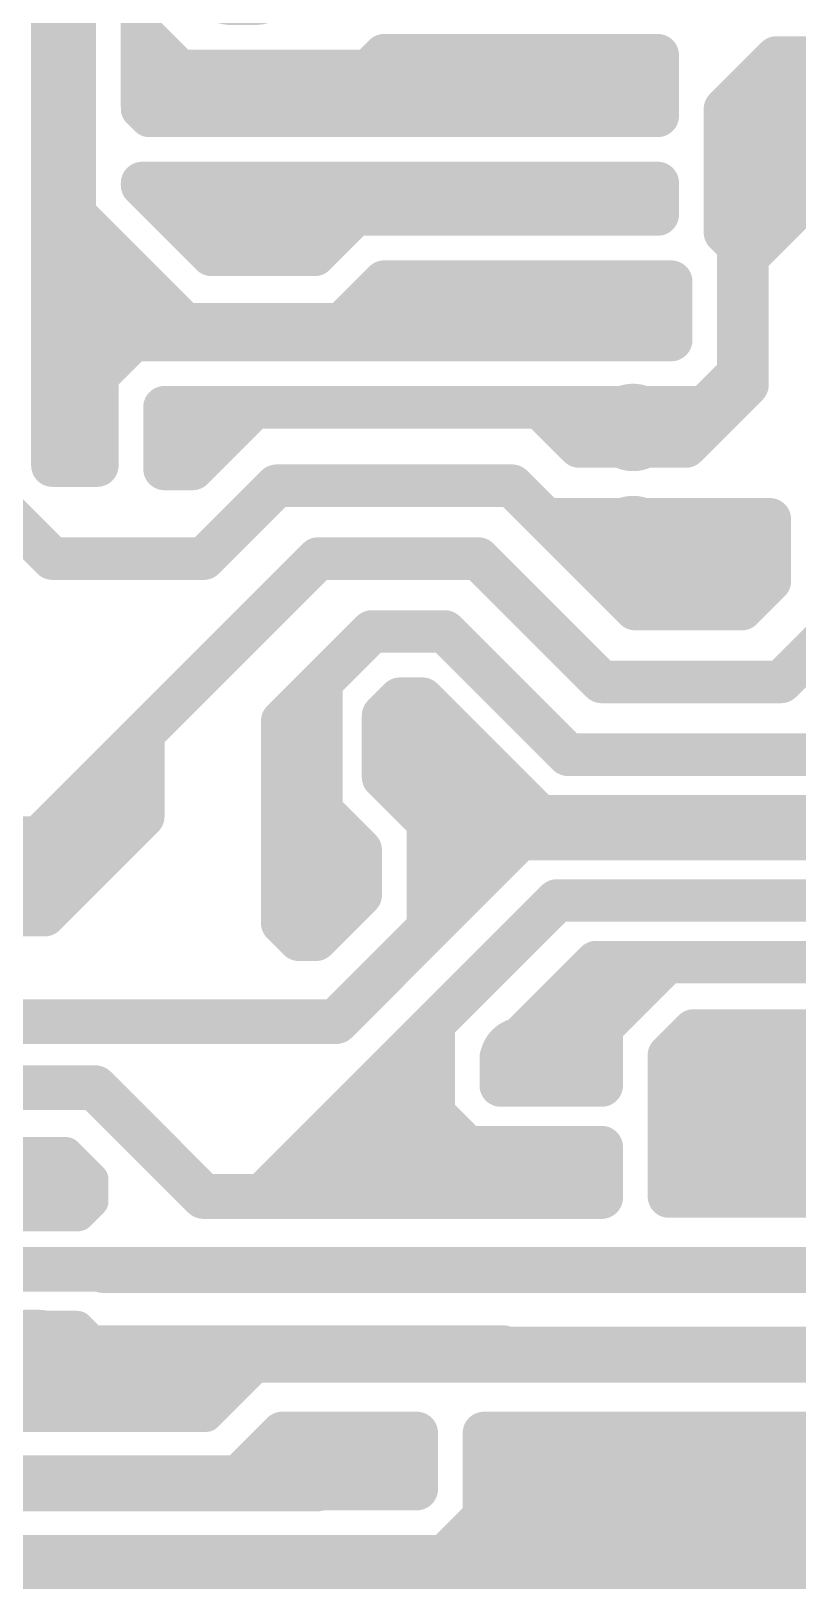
# Model space of a CAD drawing. Extents: x 13 to 23.9, y 0.2 to 11.6.
# Drawn here: x 16.111 to 16.795, y 7.566 to 8.956 of the extents above; entities that cross this region are included whole.
import ezdxf

# ---------------------------------------------------------------- set-up
doc = ezdxf.new("R2010")
doc.units = 0
doc.header["$MEASUREMENT"] = 0
doc.layers.add('BOTTOM', color=250, linetype='Continuous')
doc.layers.get('0').off()

# ---------------------------------------------------------------- blocks, each defined once
blk = doc.blocks.new('UNIT_DISC')
at = {"linetype": 'Continuous', "const_width": 0.5}
blk.add_lwpolyline([(0.25, 0, 1), (-0.25, 0, 1)], format="xyb", close=True, dxfattribs=at)
blk = doc.blocks.new('SHAPE_OV_900_800_0_0_0_0')
at = {"linetype": 'Continuous', "const_width": 0.08}
blk.add_lwpolyline([(-0.005, 0), (0.005, 0)], dxfattribs=at)
at = {"xscale": 0.08, "yscale": 0.08, "zscale": 0.08}
for p in [(-0.005, 0), (0.005, 0)]:
    blk.add_blockref('UNIT_DISC', p, dxfattribs=at)
blk = doc.blocks.new('P_OX90Y80D16A')
at = {"layer": 'BOTTOM'}
blk.add_blockref('SHAPE_OV_900_800_0_0_0_0', (0, 0), dxfattribs=at)
blk = doc.blocks.new('C14')
for p in [(16.112, 7.925), (16.112, 7.775)]:
    blk.add_blockref('P_OX90Y80D16A', p)
blk = doc.blocks.new('SHAPE_OV_1000_780_0_0_0_0')
at = {"linetype": 'Continuous', "const_width": 0.078}
blk.add_lwpolyline([(-0.011, 0), (0.011, 0)], dxfattribs=at)
at = {"xscale": 0.078, "yscale": 0.078, "zscale": 0.078}
for p in [(-0.011, 0), (0.011, 0)]:
    blk.add_blockref('UNIT_DISC', p, dxfattribs=at)
blk = doc.blocks.new('P_OX100Y78D16A')
at = {"layer": 'BOTTOM'}
blk.add_blockref('SHAPE_OV_1000_780_0_0_0_0', (0, 0), dxfattribs=at)
blk = doc.blocks.new('U3')
for p in [(16, 9.1), (16.3, 9.1), (16, 9), (16.3, 9), (16, 8.9), (16.3, 8.9), (16, 8.8), (16.3, 8.8)]:
    blk.add_blockref('P_OX100Y78D16A', p)
blk = doc.blocks.new('SHAPE_EL_780_780_0_0_0_0')
at = {"xscale": 0.078, "yscale": 0.078, "zscale": 0.078}
blk.add_blockref('UNIT_DISC', (0, 0), dxfattribs=at)
blk = doc.blocks.new('P_EX78Y78D16A')
at = {"layer": 'BOTTOM'}
blk.add_blockref('SHAPE_EL_780_780_0_0_0_0', (0, 0), dxfattribs=at)
blk = doc.blocks.new('D4')
for p in [(16.55, 7.937), (16.75, 7.937)]:
    blk.add_blockref('P_EX78Y78D16A', p)
blk = doc.blocks.new('D5')
for p in [(16.55, 8.037), (16.75, 8.037)]:
    blk.add_blockref('P_EX78Y78D16A', p)
blk = doc.blocks.new('J15')
for p in [(16.365, 8.175), (16.365, 7.675)]:
    blk.add_blockref('P_EX78Y78D16A', p)
blk = doc.blocks.new('R27')
for p in [(16.449, 8.712), (16.45, 8.312)]:
    blk.add_blockref('P_EX78Y78D16A', p)
blk = doc.blocks.new('Q9')
for p in [(16.648, 8.702), (16.648, 8.602), (16.648, 8.502)]:
    blk.add_blockref('P_EX78Y78D16A', p)
blk = doc.blocks.new('Q7')
for p in [(16.05, 8.599), (16.15, 8.599), (16.25, 8.599)]:
    blk.add_blockref('P_EX78Y78D16A', p)
blk = doc.blocks.new('R28')
for p in [(16.5, 8.9), (16.9, 8.9)]:
    blk.add_blockref('P_EX78Y78D16A', p)
blk = doc.blocks.new('R35')
for p in [(17.13, 8.465), (16.73, 8.464)]:
    blk.add_blockref('P_EX78Y78D16A', p)
blk = doc.blocks.new('POLY_S10_L2_26389')
at = {"layer": 'BOTTOM'}
for points in [[(16.818, 8.02), (16.688, 7.918), (16.818, 8.074)], [(16.818, 8.074), (16.688, 7.918), (16.698, 8.07)], [(16.698, 8.07), (16.688, 7.918), (16.676, 8.046)], [(16.676, 8.046), (16.688, 7.918), (16.676, 8.002)], [(16.854, 7.976), (16.688, 7.918), (16.818, 8.02)], [(16.882, 7.968), (16.688, 7.918), (16.854, 7.976)], [(16.906, 7.93), (16.688, 7.918), (16.882, 7.968)], [(16.826, 7.918), (16.688, 7.918), (16.906, 7.93)]]:
    blk.add_solid(points, dxfattribs=at)
blk = doc.blocks.new('POLY_S4_L2_26409')
at = {"layer": 'BOTTOM'}
blk.add_solid([(16.52, 7.585), (16.935, 7.58), (16.51, 7.71), (16.815, 7.705)], dxfattribs=at)
blk = doc.blocks.new('POLY_S4_L2_26372')
at = {"layer": 'BOTTOM'}
blk.add_solid([(16.812, 8.912), (16.787, 8.937), (16.725, 8.812), (16.725, 8.887)], dxfattribs=at)
blk = doc.blocks.new('POLY_S6_L2_26373')
at = {"layer": 'BOTTOM'}
for points in [[(16.827, 8.932), (16.788, 8.823), (16.766, 8.921)], [(16.864, 8.918), (16.788, 8.823), (16.827, 8.932)], [(16.873, 8.866), (16.788, 8.823), (16.864, 8.918)], [(16.864, 8.831), (16.788, 8.823), (16.873, 8.866)]]:
    blk.add_solid(points, dxfattribs=at)

msp = doc.modelspace()

# ---------------------------------------------------------------- linework, layer by layer
at = {"layer": 'BOTTOM', "linetype": 'Continuous'}
for points, const_width in [([(16.15, 8.6), (16.15, 9.2)], 0.038), ([(16.15, 8.7), (16.15, 9.2)], 0.02), ([(16.208, 8.888), (16.208, 9.142)], 0.034), ([(16.126, 8.965), (16.15, 8.989)], 0.03), ([(16.13, 8.957), (16.148, 8.975)], 0.038), ([(16.208, 8.888), (16.208, 8.983)], 0.034), ([(16.208, 8.958), (16.208, 8.977)], 0.034), ([(16.126, 8.621), (16.126, 8.965)], 0.03), ([(16.13, 8.693), (16.13, 8.957)], 0.038), ([(16.208, 8.958), (16.244, 8.922)], 0.034), ([(16.412, 8.92), (16.424, 8.932)], 0.038), ([(16.424, 8.932), (16.426, 8.932)], 0.038), ([(16.426, 8.934), (16.67, 8.934)], 0.038), ([(16.426, 8.932), (16.426, 8.934)], 0.038), ([(16.67, 8.88), (16.67, 8.934)], 0.038), ([(16.73, 8.886), (16.776, 8.932)], 0.038), ([(16.73, 8.886), (16.776, 8.932)], 0.038), ([(16.776, 8.932), (16.926, 8.932)], 0.038), ([(16.242, 8.92), (16.412, 8.92)], 0.038), ([(16.216, 8.908), (16.226, 8.898)], 0.034), ([(16.446, 8.906), (16.646, 8.906)], 0.034), ([(16.226, 8.898), (16.284, 8.898)], 0.034), ([(16.262, 8.9), (16.45, 8.9)], 0.038), ([(16.262, 8.9), (16.3, 8.9)], 0.02), ([(16.3, 8.9), (16.45, 8.9)], 0.02), ([(16.437, 8.9), (16.475, 8.9)], 0.02), ([(16.75, 8.813), (16.837, 8.9)], 0.038), ([(16.756, 8.862), (16.784, 8.89)], 0.038), ([(16.75, 8.813), (16.837, 8.9)], 0.02), ([(16.208, 8.886), (16.216, 8.878)], 0.034), ([(16.216, 8.878), (16.488, 8.878)], 0.034), ([(16.43, 8.88), (16.67, 8.88)], 0.038), ([(16.73, 8.866), (16.73, 8.886)], 0.038), ([(16.73, 8.776), (16.73, 8.886)], 0.038), ([(16.756, 8.838), (16.756, 8.862)], 0.038), ([(16.756, 8.788), (16.824, 8.856)], 0.038), ([(16.21, 8.82), (16.27, 8.82)], 0.038), ([(16.21, 8.818), (16.21, 8.82)], 0.038), ([(16.268, 8.82), (16.67, 8.82)], 0.038), ([(16.67, 8.792), (16.67, 8.82)], 0.038), ([(16.75, 8.64), (16.75, 8.82)], 0.038), ([(16.21, 8.818), (16.272, 8.756)], 0.038), ([(16.75, 8.65), (16.75, 8.813)], 0.038), ([(16.756, 8.76), (16.814, 8.818)], 0.038), ([(16.814, 8.818), (16.874, 8.818)], 0.038), ([(16.15, 8.737), (16.15, 8.8)], 0.038), ([(16.15, 8.742), (16.15, 8.792)], 0.038), ([(16.256, 8.798), (16.4, 8.798)], 0.038), ([(16.364, 8.756), (16.4, 8.792)], 0.038), ([(16.366, 8.776), (16.388, 8.798)], 0.038), ([(16.388, 8.798), (16.4, 8.798)], 0.038), ([(16.4, 8.792), (16.67, 8.792)], 0.038), ([(16.75, 8.65), (16.75, 8.813)], 0.02), ([(16.152, 8.79), (16.248, 8.694)], 0.038), ([(16.275, 8.775), (16.288, 8.775)], 0.038), ([(16.316, 8.776), (16.366, 8.776)], 0.038), ([(16.73, 8.776), (16.742, 8.764)], 0.038), ([(16.742, 8.65), (16.742, 8.764)], 0.038), ([(16.162, 8.76), (16.162, 8.762)], 0.038), ([(16.162, 8.76), (16.2, 8.722)], 0.038), ([(16.272, 8.756), (16.364, 8.756)], 0.038), ([(16.13, 8.722), (16.15, 8.742)], 0.038), ([(16.15, 8.737), (16.187, 8.7)], 0.038), ([(16.13, 8.568), (16.13, 8.722)], 0.038), ([(16.388, 8.694), (16.426, 8.732)], 0.038), ([(16.426, 8.732), (16.682, 8.732)], 0.038), ([(16.682, 8.68), (16.682, 8.732)], 0.038), ([(16.454, 8.712), (16.624, 8.712)], 0.038), ([(16.15, 8.662), (16.188, 8.7)], 0.038), ([(16.248, 8.694), (16.388, 8.694)], 0.038), ([(16.425, 8.7), (16.662, 8.7)], 0.038), ([(16.15, 8.7), (16.45, 8.7)], 0.02), ([(16.17, 8.648), (16.202, 8.68)], 0.038), ([(16.202, 8.68), (16.658, 8.68)], 0.038), ([(16.25, 8.7), (16.437, 8.7)], 0.02), ([(16.25, 8.7), (16.45, 8.7)], 0.02), ([(16.325, 8.7), (16.425, 8.7)], 0.02), ([(16.375, 8.7), (16.45, 8.7)], 0.02), ([(16.4, 8.7), (16.45, 8.7)], 0.02), ([(16.4, 8.7), (16.45, 8.7)], 0.02), ([(16.45, 8.7), (16.65, 8.7)], 0.02), ([(16.587, 8.7), (16.637, 8.7)], 0.02), ([(16.6, 8.7), (16.65, 8.7)], 0.02), ([(16.618, 8.68), (16.682, 8.68)], 0.038), ([(16.15, 8.612), (16.15, 8.687)], 0.02), ([(16.17, 8.568), (16.17, 8.648)], 0.038), ([(16.695, 8.585), (16.75, 8.64)], 0.038), ([(16.7, 8.6), (16.75, 8.65)], 0.038), ([(16.7, 8.6), (16.75, 8.65)], 0.02), ([(16.712, 8.62), (16.742, 8.65)], 0.038), ([(16.23, 8.62), (16.73, 8.62)], 0.038), ([(16.23, 8.565), (16.23, 8.62)], 0.038), ([(16.25, 8.595), (16.275, 8.62)], 0.038), ([(16.255, 8.565), (16.31, 8.62)], 0.038), ([(16.275, 8.62), (16.31, 8.62)], 0.038), ([(16.485, 8.62), (16.565, 8.62)], 0.038), ([(16.565, 8.62), (16.6, 8.585)], 0.038), ([(16.618, 8.62), (16.712, 8.62)], 0.038), ([(16.695, 8.62), (16.73, 8.62)], 0.038), ([(16.02, 8.595), (16.13, 8.485)], 0.038), ([(16.6, 8.585), (16.695, 8.585)], 0.038), ([(16.63, 8.585), (16.695, 8.585)], 0.038), ([(16.13, 8.568), (16.17, 8.568)], 0.038), ([(16.23, 8.565), (16.255, 8.565)], 0.038), ([(16.265, 8.485), (16.33, 8.55)], 0.038), ([(16.33, 8.55), (16.53, 8.55)], 0.038), ([(16.495, 8.55), (16.54, 8.55)], 0.038), ([(16.54, 8.55), (16.57, 8.52)], 0.038), ([(16.54, 8.55), (16.65, 8.44)], 0.038), ([(16.542, 8.546), (16.564, 8.524)], 0.03), ([(16.074, 8.539), (16.102, 8.511)], 0.03), ([(16.57, 8.52), (16.77, 8.52)], 0.038), ([(16.77, 8.465), (16.77, 8.52)], 0.038), ([(16.62, 8.505), (16.755, 8.505)], 0.038), ([(16.118, 8.236), (16.367, 8.485)], 0.038), ([(16.13, 8.485), (16.265, 8.485)], 0.038), ([(16.13, 8.485), (16.26, 8.485)], 0.038), ([(16.367, 8.485), (16.421, 8.485)], 0.038), ([(16.37, 8.485), (16.51, 8.485)], 0.038), ([(16.51, 8.485), (16.62, 8.375)], 0.038), ([(16.756, 8.49), (16.758, 8.492)], 0.038), ([(16.758, 8.454), (16.758, 8.492)], 0.038), ([(16.63, 8.48), (16.755, 8.48)], 0.038), ([(16.653, 8.464), (16.733, 8.464)], 0.038), ([(16.745, 8.44), (16.77, 8.465)], 0.038), ([(16.745, 8.44), (16.77, 8.465)], 0.038), ([(16.78, 8.375), (16.87, 8.465)], 0.038), ([(16.78, 8.375), (16.85, 8.445)], 0.038), ([(16.65, 8.44), (16.745, 8.44)], 0.038), ([(16.335, 8.34), (16.415, 8.42)], 0.038), ([(16.365, 8.37), (16.415, 8.42)], 0.038), ([(16.415, 8.42), (16.48, 8.42)], 0.038), ([(16.48, 8.42), (16.59, 8.31)], 0.038), ([(16.37, 8.26), (16.37, 8.375)], 0.038), ([(16.62, 8.375), (16.78, 8.375)], 0.038), ([(16.665, 8.375), (16.78, 8.375)], 0.038), ([(16.365, 8.175), (16.365, 8.37)], 0.038), ([(16.425, 8.345), (16.44, 8.36)], 0.038), ([(16.44, 8.36), (16.46, 8.36)], 0.038), ([(16.46, 8.36), (16.565, 8.255)], 0.038), ([(16.335, 8.18), (16.335, 8.34)], 0.038), ([(16.425, 8.3), (16.425, 8.345)], 0.038), ([(16.445, 8.335), (16.535, 8.245)], 0.038), ([(16.445, 8.29), (16.445, 8.335)], 0.038), ([(16.211, 8.255), (16.211, 8.327)], 0.038), ([(16.425, 8.29), (16.425, 8.32)], 0.038), ([(16.59, 8.31), (16.815, 8.31)], 0.038), ([(16.183, 8.243), (16.183, 8.295)], 0.038), ([(16.425, 8.29), (16.465, 8.25)], 0.038), ([(16.445, 8.29), (16.455, 8.28)], 0.038), ([(16.455, 8.28), (16.46, 8.28)], 0.038), ([(16.46, 8.28), (16.495, 8.245)], 0.038), ([(16.165, 8.257), (16.165, 8.266)], 0.038), ([(16.335, 8.24), (16.365, 8.27)], 0.038), ([(16.09, 8.182), (16.165, 8.257)], 0.038), ([(16.123, 8.167), (16.211, 8.255)], 0.038), ([(16.37, 8.26), (16.405, 8.225)], 0.038), ([(16.465, 8.165), (16.465, 8.25)], 0.038), ([(16.565, 8.255), (16.635, 8.255)], 0.038), ([(16.615, 8.255), (16.845, 8.255)], 0.038), ([(16.056, 8.236), (16.118, 8.236)], 0.038), ([(16.107, 8.167), (16.183, 8.243)], 0.038), ([(16.335, 8.16), (16.335, 8.24)], 0.038), ([(16.383, 8.072), (16.549, 8.238)], 0.04), ([(16.49, 8.205), (16.52, 8.235)], 0.038), ([(16.495, 8.21), (16.495, 8.245)], 0.038), ([(16.535, 8.245), (16.545, 8.245)], 0.038), ([(16.545, 8.235), (16.715, 8.235)], 0.038), ([(16.555, 8.235), (16.71, 8.235)], 0.038), ([(16.565, 8.245), (16.6, 8.245)], 0.038), ([(16.705, 8.235), (17.32, 8.235)], 0.038), ([(16.37, 8.19), (16.37, 8.23)], 0.038), ([(16.405, 8.185), (16.405, 8.225)], 0.038), ([(16.49, 8.205), (16.495, 8.21)], 0.038), ([(16.112, 8.167), (16.142, 8.197)], 0.038), ([(16.32, 7.92), (16.58, 8.18)], 0.038), ([(16.355, 8.175), (16.37, 8.19)], 0.038), ([(16.365, 8.145), (16.405, 8.185)], 0.038), ([(16.58, 8.18), (16.655, 8.18)], 0.038), ([(16.58, 8.18), (17.075, 8.18)], 0.038), ([(16.03, 8.167), (16.112, 8.167)], 0.038), ([(16.069, 8.167), (16.123, 8.167)], 0.038), ([(16.099, 8.167), (16.107, 8.167)], 0.038), ([(16.335, 8.16), (16.35, 8.145)], 0.038), ([(16.35, 8.145), (16.365, 8.145)], 0.038), ([(16.53, 8.04), (16.615, 8.125)], 0.038), ([(16.587, 8.072), (16.639, 8.124)], 0.038), ([(16.615, 8.125), (16.7, 8.125)], 0.038), ([(16.62, 8.067), (16.678, 8.125)], 0.038), ([(16.639, 8.125), (16.678, 8.125)], 0.038), ([(16.639, 8.124), (16.639, 8.125)], 0.038), ([(16.682, 8.125), (17.303, 8.125)], 0.038), ([(15.691, 8.072), (16.15, 8.072)], 0.04), ([(15.691, 8.072), (16.383, 8.072)], 0.04), ([(15.721, 8.075), (16.387, 8.075)], 0.03), ([(16.47, 7.99), (16.47, 8.07)], 0.038), ([(16.587, 8.048), (16.587, 8.072)], 0.038), ([(16.562, 8.037), (16.587, 8.062)], 0.038), ([(16.57, 8.035), (16.6, 8.065)], 0.038), ([(16.62, 8.02), (16.62, 8.067)], 0.038), ([(16.68, 8.042), (16.702, 8.064)], 0.038), ([(16.702, 8.064), (16.82, 8.064)], 0.038), ([(16.62, 8.015), (16.62, 8.05)], 0.038), ([(16.68, 7.916), (16.68, 8.042)], 0.038), ([(16.53, 8.015), (16.53, 8.04)], 0.038), ([(16.549, 8.04), (16.55, 8.04)], 0.038), ([(16.55, 8.035), (16.57, 8.035)], 0.038), ([(16.55, 8.035), (16.6, 8.035)], 0.038), ([(16.75, 7.937), (16.75, 8.037)], 0.02), ([(16.023, 8.013), (16.168, 8.013)], 0.04), ([(16.168, 8.013), (16.265, 7.916)], 0.04), ([(16.44, 8.015), (16.485, 7.97)], 0.038), ([(16.44, 7.945), (16.44, 8.015)], 0.038), ([(16.53, 8.015), (16.62, 8.015)], 0.038), ([(16.375, 7.945), (16.42, 7.99)], 0.038), ([(16.42, 7.99), (16.44, 7.99)], 0.038), ([(16.44, 7.99), (16.47, 7.96)], 0.038), ([(16.47, 7.99), (16.5, 7.96)], 0.038), ([(16.41, 7.961), (16.41, 7.963)], 0.038), ([(16.41, 7.963), (16.413, 7.963)], 0.038), ([(16.47, 7.95), (16.47, 7.96)], 0.038), ([(16.485, 7.96), (16.485, 7.97)], 0.038), ([(16.485, 7.96), (16.52, 7.96)], 0.038), ([(16.498, 7.96), (16.62, 7.96)], 0.038), ([(16.5, 7.96), (16.56, 7.96)], 0.038), ([(16.5, 7.96), (16.56, 7.96)], 0.038), ([(16.62, 7.916), (16.62, 7.96)], 0.038), ([(16.043, 7.954), (16.13, 7.954)], 0.03), ([(16.115, 7.954), (16.142, 7.954)], 0.03), ([(16.142, 7.954), (16.165, 7.931)], 0.03), ([(16.37, 7.945), (16.44, 7.945)], 0.038), ([(16.37, 7.945), (16.375, 7.945)], 0.038), ([(16.47, 7.95), (16.48, 7.94)], 0.038), ([(16.515, 7.945), (16.545, 7.945)], 0.038), ([(16.46, 7.94), (16.485, 7.915)], 0.038), ([(16.48, 7.94), (16.61, 7.94)], 0.038), ([(16.5, 7.937), (16.55, 7.937)], 0.038), ([(16.62, 7.915), (16.62, 7.94)], 0.038), ([(15.744, 7.925), (16.123, 7.925)], 0.03), ([(16.165, 7.912), (16.165, 7.931)], 0.03), ([(16.265, 7.916), (16.359, 7.916)], 0.04), ([(16.68, 7.916), (16.92, 7.916)], 0.038), ([(16.75, 7.937), (16.875, 7.937)], 0.02), ([(16.153, 7.9), (16.165, 7.912)], 0.03), ([(16.32, 7.915), (16.505, 7.915)], 0.038), ([(16.485, 7.915), (16.62, 7.915)], 0.038), ([(15.722, 7.901), (16.118, 7.901)], 0.03), ([(16.075, 7.9), (16.153, 7.9)], 0.03), ([(15.771, 7.851), (16.884, 7.851)], 0.04), ([(16.175, 7.85), (16.525, 7.85)], 0.04), ([(16.512, 7.85), (16.887, 7.85)], 0.04), ([(15.818, 7.799), (16.152, 7.799)], 0.03), ([(16.152, 7.799), (16.165, 7.786)], 0.03), ([(15.857, 7.785), (16.12, 7.785)], 0.03), ([(16.12, 7.785), (16.15, 7.785)], 0.03), ([(16.165, 7.786), (16.533, 7.786)], 0.03), ([(16.187, 7.762), (16.2, 7.775)], 0.05), ([(16.2, 7.775), (16.85, 7.775)], 0.05), ([(15.846, 7.768), (16.17, 7.768)], 0.03), ([(16.187, 7.737), (16.187, 7.762)], 0.05), ([(16.187, 7.762), (16.262, 7.762)], 0.05), ([(16.237, 7.75), (16.249, 7.762)], 0.04), ([(16.25, 7.762), (16.287, 7.762)], 0.05), ([(16.262, 7.737), (16.287, 7.762)], 0.05), ([(16.267, 7.721), (16.322, 7.776)], 0.03), ([(15.829, 7.742), (16.168, 7.742)], 0.03), ([(16.187, 7.737), (16.237, 7.737)], 0.05), ([(16.237, 7.737), (16.262, 7.737)], 0.05), ([(15.797, 7.721), (16.267, 7.721)], 0.03), ([(16.295, 7.665), (16.335, 7.705)], 0.038), ([(16.315, 7.66), (16.345, 7.69)], 0.05), ([(16.335, 7.705), (16.385, 7.705)], 0.038), ([(16.355, 7.705), (16.455, 7.705)], 0.038), ([(16.455, 7.655), (16.455, 7.705)], 0.038), ([(16.515, 7.59), (16.515, 7.705)], 0.038), ([(16.515, 7.705), (16.81, 7.705)], 0.038), ([(16.81, 7.705), (16.93, 7.585)], 0.038), ([(16.358, 7.681), (16.444, 7.681)], 0.038), ([(15.68, 7.66), (16.225, 7.66)], 0.05), ([(16.135, 7.66), (16.31, 7.66)], 0.05), ([(16.215, 7.66), (16.315, 7.66)], 0.05), ([(16.235, 7.66), (16.365, 7.66)], 0.05), ([(16.48, 7.595), (16.55, 7.665)], 0.038), ([(16.315, 7.655), (16.455, 7.655)], 0.038), ([(14.155, 7.585), (16.93, 7.585)], 0.038), ([(14.25, 7.595), (16.48, 7.595)], 0.038)]:
    msp.add_lwpolyline(points, dxfattribs=dict(at, const_width=const_width))

# ---------------------------------------------------------------- block references
for name in ['U3', 'R28', 'POLY_S4_L2_26372', 'POLY_S6_L2_26373', 'R27', 'Q9', 'Q7', 'R35', 'J15', 'D5', 'POLY_S10_L2_26389', 'D4', 'C14', 'POLY_S4_L2_26409']:
    msp.add_blockref(name, (0, 0))
at = {"layer": 'BOTTOM'}
for p, xscale, yscale, zscale in [((16.126, 8.965), 0.03, 0.03, 0.03), ((16.126, 8.965), 0.03, 0.03, 0.03), ((16.13, 8.957), 0.038, 0.038, 0.038), ((16.13, 8.957), 0.038, 0.038, 0.038), ((16.208, 8.958), 0.034, 0.034, 0.034), ((16.208, 8.958), 0.034, 0.034, 0.034), ((16.424, 8.932), 0.038, 0.038, 0.038), ((16.424, 8.932), 0.038, 0.038, 0.038), ((16.426, 8.934), 0.038, 0.038, 0.038), ((16.426, 8.934), 0.038, 0.038, 0.038), ((16.426, 8.932), 0.038, 0.038, 0.038), ((16.426, 8.932), 0.038, 0.038, 0.038), ((16.67, 8.934), 0.038, 0.038, 0.038), ((16.67, 8.934), 0.038, 0.038, 0.038), ((16.776, 8.932), 0.038, 0.038, 0.038), ((16.776, 8.932), 0.038, 0.038, 0.038), ((16.776, 8.932), 0.038, 0.038, 0.038), ((16.242, 8.92), 0.038, 0.038, 0.038), ((16.244, 8.922), 0.034, 0.034, 0.034), ((16.412, 8.92), 0.038, 0.038, 0.038), ((16.412, 8.92), 0.038, 0.038, 0.038), ((16.216, 8.908), 0.034, 0.034, 0.034), ((16.446, 8.906), 0.034, 0.034, 0.034), ((16.646, 8.906), 0.034, 0.034, 0.034), ((16.226, 8.898), 0.034, 0.034, 0.034), ((16.226, 8.898), 0.034, 0.034, 0.034), ((16.262, 8.9), 0.038, 0.038, 0.038), ((16.262, 8.9), 0.02, 0.02, 0.02), ((16.284, 8.898), 0.034, 0.034, 0.034), ((16.3, 8.9), 0.02, 0.02, 0.02), ((16.3, 8.9), 0.02, 0.02, 0.02), ((16.437, 8.9), 0.02, 0.02, 0.02), ((16.45, 8.9), 0.038, 0.038, 0.038), ((16.45, 8.9), 0.02, 0.02, 0.02), ((16.475, 8.9), 0.02, 0.02, 0.02), ((16.784, 8.89), 0.038, 0.038, 0.038), ((16.208, 8.888), 0.034, 0.034, 0.034), ((16.208, 8.888), 0.034, 0.034, 0.034), ((16.208, 8.886), 0.034, 0.034, 0.034), ((16.216, 8.878), 0.034, 0.034, 0.034), ((16.216, 8.878), 0.034, 0.034, 0.034), ((16.43, 8.88), 0.038, 0.038, 0.038), ((16.488, 8.878), 0.034, 0.034, 0.034), ((16.67, 8.88), 0.038, 0.038, 0.038), ((16.67, 8.88), 0.038, 0.038, 0.038), ((16.73, 8.886), 0.038, 0.038, 0.038), ((16.73, 8.886), 0.038, 0.038, 0.038), ((16.73, 8.886), 0.038, 0.038, 0.038), ((16.73, 8.886), 0.038, 0.038, 0.038), ((16.73, 8.866), 0.038, 0.038, 0.038), ((16.756, 8.862), 0.038, 0.038, 0.038), ((16.756, 8.862), 0.038, 0.038, 0.038), ((16.756, 8.838), 0.038, 0.038, 0.038), ((16.21, 8.82), 0.038, 0.038, 0.038), ((16.21, 8.82), 0.038, 0.038, 0.038), ((16.268, 8.82), 0.038, 0.038, 0.038), ((16.27, 8.82), 0.038, 0.038, 0.038), ((16.67, 8.82), 0.038, 0.038, 0.038), ((16.67, 8.82), 0.038, 0.038, 0.038), ((16.75, 8.82), 0.038, 0.038, 0.038), ((16.21, 8.818), 0.038, 0.038, 0.038), ((16.21, 8.818), 0.038, 0.038, 0.038), ((16.75, 8.813), 0.038, 0.038, 0.038), ((16.75, 8.813), 0.038, 0.038, 0.038), ((16.814, 8.818), 0.038, 0.038, 0.038), ((16.814, 8.818), 0.038, 0.038, 0.038), ((16.15, 8.8), 0.038, 0.038, 0.038), ((16.15, 8.792), 0.038, 0.038, 0.038), ((16.256, 8.798), 0.038, 0.038, 0.038), ((16.388, 8.798), 0.038, 0.038, 0.038), ((16.388, 8.798), 0.038, 0.038, 0.038), ((16.4, 8.798), 0.038, 0.038, 0.038), ((16.4, 8.798), 0.038, 0.038, 0.038), ((16.4, 8.792), 0.038, 0.038, 0.038), ((16.4, 8.792), 0.038, 0.038, 0.038), ((16.67, 8.792), 0.038, 0.038, 0.038), ((16.67, 8.792), 0.038, 0.038, 0.038), ((16.75, 8.813), 0.02, 0.02, 0.02), ((16.75, 8.813), 0.02, 0.02, 0.02), ((16.152, 8.79), 0.038, 0.038, 0.038), ((16.756, 8.788), 0.038, 0.038, 0.038), ((16.275, 8.775), 0.038, 0.038, 0.038), ((16.288, 8.775), 0.038, 0.038, 0.038), ((16.316, 8.776), 0.038, 0.038, 0.038), ((16.366, 8.776), 0.038, 0.038, 0.038), ((16.366, 8.776), 0.038, 0.038, 0.038), ((16.73, 8.776), 0.038, 0.038, 0.038), ((16.73, 8.776), 0.038, 0.038, 0.038), ((16.742, 8.764), 0.038, 0.038, 0.038), ((16.742, 8.764), 0.038, 0.038, 0.038), ((16.162, 8.762), 0.038, 0.038, 0.038), ((16.162, 8.76), 0.038, 0.038, 0.038), ((16.162, 8.76), 0.038, 0.038, 0.038), ((16.272, 8.756), 0.038, 0.038, 0.038), ((16.272, 8.756), 0.038, 0.038, 0.038), ((16.364, 8.756), 0.038, 0.038, 0.038), ((16.364, 8.756), 0.038, 0.038, 0.038), ((16.756, 8.76), 0.038, 0.038, 0.038), ((16.15, 8.742), 0.038, 0.038, 0.038), ((16.15, 8.742), 0.038, 0.038, 0.038), ((16.15, 8.737), 0.038, 0.038, 0.038), ((16.15, 8.737), 0.038, 0.038, 0.038), ((16.13, 8.722), 0.038, 0.038, 0.038), ((16.13, 8.722), 0.038, 0.038, 0.038), ((16.2, 8.722), 0.038, 0.038, 0.038), ((16.426, 8.732), 0.038, 0.038, 0.038), ((16.426, 8.732), 0.038, 0.038, 0.038), ((16.682, 8.732), 0.038, 0.038, 0.038), ((16.682, 8.732), 0.038, 0.038, 0.038), ((16.454, 8.712), 0.038, 0.038, 0.038), ((16.624, 8.712), 0.038, 0.038, 0.038), ((16.187, 8.7), 0.038, 0.038, 0.038), ((16.188, 8.7), 0.038, 0.038, 0.038), ((16.248, 8.694), 0.038, 0.038, 0.038), ((16.248, 8.694), 0.038, 0.038, 0.038), ((16.388, 8.694), 0.038, 0.038, 0.038), ((16.388, 8.694), 0.038, 0.038, 0.038), ((16.425, 8.7), 0.038, 0.038, 0.038), ((16.662, 8.7), 0.038, 0.038, 0.038), ((16.13, 8.693), 0.038, 0.038, 0.038), ((16.15, 8.7), 0.02, 0.02, 0.02), ((16.15, 8.7), 0.02, 0.02, 0.02), ((16.202, 8.68), 0.038, 0.038, 0.038), ((16.202, 8.68), 0.038, 0.038, 0.038), ((16.25, 8.7), 0.02, 0.02, 0.02), ((16.25, 8.7), 0.02, 0.02, 0.02), ((16.325, 8.7), 0.02, 0.02, 0.02), ((16.375, 8.7), 0.02, 0.02, 0.02), ((16.4, 8.7), 0.02, 0.02, 0.02), ((16.4, 8.7), 0.02, 0.02, 0.02), ((16.425, 8.7), 0.02, 0.02, 0.02), ((16.437, 8.7), 0.02, 0.02, 0.02), ((16.45, 8.7), 0.02, 0.02, 0.02), ((16.45, 8.7), 0.02, 0.02, 0.02), ((16.45, 8.7), 0.02, 0.02, 0.02), ((16.45, 8.7), 0.02, 0.02, 0.02), ((16.45, 8.7), 0.02, 0.02, 0.02), ((16.45, 8.7), 0.02, 0.02, 0.02), ((16.587, 8.7), 0.02, 0.02, 0.02), ((16.6, 8.7), 0.02, 0.02, 0.02), ((16.618, 8.68), 0.038, 0.038, 0.038), ((16.637, 8.7), 0.02, 0.02, 0.02), ((16.658, 8.68), 0.038, 0.038, 0.038), ((16.65, 8.7), 0.02, 0.02, 0.02), ((16.65, 8.7), 0.02, 0.02, 0.02), ((16.682, 8.68), 0.038, 0.038, 0.038), ((16.682, 8.68), 0.038, 0.038, 0.038), ((16.15, 8.687), 0.02, 0.02, 0.02), ((16.15, 8.662), 0.038, 0.038, 0.038), ((16.17, 8.648), 0.038, 0.038, 0.038), ((16.17, 8.648), 0.038, 0.038, 0.038), ((16.742, 8.65), 0.038, 0.038, 0.038), ((16.742, 8.65), 0.038, 0.038, 0.038), ((16.75, 8.65), 0.038, 0.038, 0.038), ((16.75, 8.65), 0.038, 0.038, 0.038), ((16.75, 8.64), 0.038, 0.038, 0.038), ((16.75, 8.64), 0.038, 0.038, 0.038), ((16.75, 8.65), 0.02, 0.02, 0.02), ((16.75, 8.65), 0.02, 0.02, 0.02), ((16.126, 8.621), 0.03, 0.03, 0.03), ((16.23, 8.62), 0.038, 0.038, 0.038), ((16.23, 8.62), 0.038, 0.038, 0.038), ((16.275, 8.62), 0.038, 0.038, 0.038), ((16.275, 8.62), 0.038, 0.038, 0.038), ((16.31, 8.62), 0.038, 0.038, 0.038), ((16.31, 8.62), 0.038, 0.038, 0.038), ((16.485, 8.62), 0.038, 0.038, 0.038), ((16.565, 8.62), 0.038, 0.038, 0.038), ((16.565, 8.62), 0.038, 0.038, 0.038), ((16.618, 8.62), 0.038, 0.038, 0.038), ((16.695, 8.62), 0.038, 0.038, 0.038), ((16.712, 8.62), 0.038, 0.038, 0.038), ((16.712, 8.62), 0.038, 0.038, 0.038), ((16.73, 8.62), 0.038, 0.038, 0.038), ((16.73, 8.62), 0.038, 0.038, 0.038), ((16.15, 8.6), 0.038, 0.038, 0.038), ((16.15, 8.612), 0.02, 0.02, 0.02), ((16.7, 8.6), 0.038, 0.038, 0.038), ((16.25, 8.595), 0.038, 0.038, 0.038), ((16.6, 8.585), 0.038, 0.038, 0.038), ((16.6, 8.585), 0.038, 0.038, 0.038), ((16.63, 8.585), 0.038, 0.038, 0.038), ((16.695, 8.585), 0.038, 0.038, 0.038), ((16.695, 8.585), 0.038, 0.038, 0.038), ((16.695, 8.585), 0.038, 0.038, 0.038), ((16.7, 8.6), 0.02, 0.02, 0.02), ((16.13, 8.568), 0.038, 0.038, 0.038), ((16.13, 8.568), 0.038, 0.038, 0.038), ((16.17, 8.568), 0.038, 0.038, 0.038), ((16.17, 8.568), 0.038, 0.038, 0.038), ((16.23, 8.565), 0.038, 0.038, 0.038), ((16.23, 8.565), 0.038, 0.038, 0.038), ((16.255, 8.565), 0.038, 0.038, 0.038), ((16.255, 8.565), 0.038, 0.038, 0.038), ((16.33, 8.55), 0.038, 0.038, 0.038), ((16.33, 8.55), 0.038, 0.038, 0.038), ((16.495, 8.55), 0.038, 0.038, 0.038), ((16.53, 8.55), 0.038, 0.038, 0.038), ((16.54, 8.55), 0.038, 0.038, 0.038), ((16.54, 8.55), 0.038, 0.038, 0.038), ((16.54, 8.55), 0.038, 0.038, 0.038), ((16.542, 8.546), 0.03, 0.03, 0.03), ((16.564, 8.524), 0.03, 0.03, 0.03), ((16.57, 8.52), 0.038, 0.038, 0.038), ((16.57, 8.52), 0.038, 0.038, 0.038), ((16.77, 8.52), 0.038, 0.038, 0.038), ((16.77, 8.52), 0.038, 0.038, 0.038), ((16.102, 8.511), 0.03, 0.03, 0.03), ((16.62, 8.505), 0.038, 0.038, 0.038), ((16.755, 8.505), 0.038, 0.038, 0.038), ((16.13, 8.485), 0.038, 0.038, 0.038), ((16.13, 8.485), 0.038, 0.038, 0.038), ((16.13, 8.485), 0.038, 0.038, 0.038), ((16.26, 8.485), 0.038, 0.038, 0.038), ((16.265, 8.485), 0.038, 0.038, 0.038), ((16.265, 8.485), 0.038, 0.038, 0.038), ((16.367, 8.485), 0.038, 0.038, 0.038), ((16.367, 8.485), 0.038, 0.038, 0.038), ((16.37, 8.485), 0.038, 0.038, 0.038), ((16.421, 8.485), 0.038, 0.038, 0.038), ((16.51, 8.485), 0.038, 0.038, 0.038), ((16.51, 8.485), 0.038, 0.038, 0.038), ((16.756, 8.49), 0.038, 0.038, 0.038), ((16.758, 8.492), 0.038, 0.038, 0.038), ((16.758, 8.492), 0.038, 0.038, 0.038), ((16.63, 8.48), 0.038, 0.038, 0.038), ((16.755, 8.48), 0.038, 0.038, 0.038), ((16.653, 8.464), 0.038, 0.038, 0.038), ((16.733, 8.464), 0.038, 0.038, 0.038), ((16.77, 8.465), 0.038, 0.038, 0.038), ((16.77, 8.465), 0.038, 0.038, 0.038), ((16.77, 8.465), 0.038, 0.038, 0.038), ((16.758, 8.454), 0.038, 0.038, 0.038), ((16.65, 8.44), 0.038, 0.038, 0.038), ((16.65, 8.44), 0.038, 0.038, 0.038), ((16.745, 8.44), 0.038, 0.038, 0.038), ((16.745, 8.44), 0.038, 0.038, 0.038), ((16.745, 8.44), 0.038, 0.038, 0.038), ((16.415, 8.42), 0.038, 0.038, 0.038), ((16.415, 8.42), 0.038, 0.038, 0.038), ((16.415, 8.42), 0.038, 0.038, 0.038), ((16.48, 8.42), 0.038, 0.038, 0.038), ((16.48, 8.42), 0.038, 0.038, 0.038), ((16.37, 8.375), 0.038, 0.038, 0.038), ((16.62, 8.375), 0.038, 0.038, 0.038), ((16.62, 8.375), 0.038, 0.038, 0.038), ((16.665, 8.375), 0.038, 0.038, 0.038), ((16.78, 8.375), 0.038, 0.038, 0.038), ((16.78, 8.375), 0.038, 0.038, 0.038), ((16.78, 8.375), 0.038, 0.038, 0.038), ((16.78, 8.375), 0.038, 0.038, 0.038), ((16.365, 8.37), 0.038, 0.038, 0.038), ((16.365, 8.37), 0.038, 0.038, 0.038), ((16.44, 8.36), 0.038, 0.038, 0.038), ((16.44, 8.36), 0.038, 0.038, 0.038), ((16.46, 8.36), 0.038, 0.038, 0.038), ((16.46, 8.36), 0.038, 0.038, 0.038), ((16.335, 8.34), 0.038, 0.038, 0.038), ((16.335, 8.34), 0.038, 0.038, 0.038), ((16.425, 8.345), 0.038, 0.038, 0.038), ((16.425, 8.345), 0.038, 0.038, 0.038), ((16.445, 8.335), 0.038, 0.038, 0.038), ((16.445, 8.335), 0.038, 0.038, 0.038), ((16.211, 8.327), 0.038, 0.038, 0.038), ((16.425, 8.32), 0.038, 0.038, 0.038), ((16.59, 8.31), 0.038, 0.038, 0.038), ((16.59, 8.31), 0.038, 0.038, 0.038), ((16.183, 8.295), 0.038, 0.038, 0.038), ((16.425, 8.3), 0.038, 0.038, 0.038), ((16.425, 8.29), 0.038, 0.038, 0.038), ((16.425, 8.29), 0.038, 0.038, 0.038), ((16.445, 8.29), 0.038, 0.038, 0.038), ((16.445, 8.29), 0.038, 0.038, 0.038), ((16.455, 8.28), 0.038, 0.038, 0.038), ((16.455, 8.28), 0.038, 0.038, 0.038), ((16.46, 8.28), 0.038, 0.038, 0.038), ((16.46, 8.28), 0.038, 0.038, 0.038), ((16.165, 8.266), 0.038, 0.038, 0.038), ((16.365, 8.27), 0.038, 0.038, 0.038), ((16.165, 8.257), 0.038, 0.038, 0.038), ((16.165, 8.257), 0.038, 0.038, 0.038), ((16.211, 8.255), 0.038, 0.038, 0.038), ((16.211, 8.255), 0.038, 0.038, 0.038), ((16.37, 8.26), 0.038, 0.038, 0.038), ((16.37, 8.26), 0.038, 0.038, 0.038), ((16.465, 8.25), 0.038, 0.038, 0.038), ((16.465, 8.25), 0.038, 0.038, 0.038), ((16.565, 8.255), 0.038, 0.038, 0.038), ((16.565, 8.255), 0.038, 0.038, 0.038), ((16.615, 8.255), 0.038, 0.038, 0.038), ((16.635, 8.255), 0.038, 0.038, 0.038), ((16.118, 8.236), 0.038, 0.038, 0.038), ((16.118, 8.236), 0.038, 0.038, 0.038), ((16.183, 8.243), 0.038, 0.038, 0.038), ((16.183, 8.243), 0.038, 0.038, 0.038), ((16.335, 8.24), 0.038, 0.038, 0.038), ((16.335, 8.24), 0.038, 0.038, 0.038), ((16.495, 8.245), 0.038, 0.038, 0.038), ((16.495, 8.245), 0.038, 0.038, 0.038), ((16.52, 8.235), 0.038, 0.038, 0.038), ((16.535, 8.245), 0.038, 0.038, 0.038), ((16.535, 8.245), 0.038, 0.038, 0.038), ((16.545, 8.245), 0.038, 0.038, 0.038), ((16.545, 8.235), 0.038, 0.038, 0.038), ((16.549, 8.238), 0.04, 0.04, 0.04), ((16.555, 8.235), 0.038, 0.038, 0.038), ((16.565, 8.245), 0.038, 0.038, 0.038), ((16.6, 8.245), 0.038, 0.038, 0.038), ((16.705, 8.235), 0.038, 0.038, 0.038), ((16.71, 8.235), 0.038, 0.038, 0.038), ((16.715, 8.235), 0.038, 0.038, 0.038), ((16.37, 8.23), 0.038, 0.038, 0.038), ((16.405, 8.225), 0.038, 0.038, 0.038), ((16.405, 8.225), 0.038, 0.038, 0.038), ((16.495, 8.21), 0.038, 0.038, 0.038), ((16.495, 8.21), 0.038, 0.038, 0.038), ((16.142, 8.197), 0.038, 0.038, 0.038), ((16.49, 8.205), 0.038, 0.038, 0.038), ((16.49, 8.205), 0.038, 0.038, 0.038), ((16.335, 8.18), 0.038, 0.038, 0.038), ((16.37, 8.19), 0.038, 0.038, 0.038), ((16.37, 8.19), 0.038, 0.038, 0.038), ((16.405, 8.185), 0.038, 0.038, 0.038), ((16.405, 8.185), 0.038, 0.038, 0.038), ((16.58, 8.18), 0.038, 0.038, 0.038), ((16.58, 8.18), 0.038, 0.038, 0.038), ((16.58, 8.18), 0.038, 0.038, 0.038), ((16.655, 8.18), 0.038, 0.038, 0.038), ((16.099, 8.167), 0.038, 0.038, 0.038), ((16.107, 8.167), 0.038, 0.038, 0.038), ((16.107, 8.167), 0.038, 0.038, 0.038), ((16.112, 8.167), 0.038, 0.038, 0.038), ((16.112, 8.167), 0.038, 0.038, 0.038), ((16.123, 8.167), 0.038, 0.038, 0.038), ((16.123, 8.167), 0.038, 0.038, 0.038), ((16.355, 8.175), 0.038, 0.038, 0.038), ((16.365, 8.175), 0.038, 0.038, 0.038), ((16.335, 8.16), 0.038, 0.038, 0.038), ((16.335, 8.16), 0.038, 0.038, 0.038), ((16.465, 8.165), 0.038, 0.038, 0.038), ((16.35, 8.145), 0.038, 0.038, 0.038), ((16.35, 8.145), 0.038, 0.038, 0.038), ((16.365, 8.145), 0.038, 0.038, 0.038), ((16.365, 8.145), 0.038, 0.038, 0.038), ((16.615, 8.125), 0.038, 0.038, 0.038), ((16.615, 8.125), 0.038, 0.038, 0.038), ((16.639, 8.125), 0.038, 0.038, 0.038), ((16.639, 8.125), 0.038, 0.038, 0.038), ((16.639, 8.124), 0.038, 0.038, 0.038), ((16.639, 8.124), 0.038, 0.038, 0.038), ((16.678, 8.125), 0.038, 0.038, 0.038), ((16.678, 8.125), 0.038, 0.038, 0.038), ((16.682, 8.125), 0.038, 0.038, 0.038), ((16.7, 8.125), 0.038, 0.038, 0.038), ((16.15, 8.072), 0.04, 0.04, 0.04), ((16.383, 8.072), 0.04, 0.04, 0.04), ((16.383, 8.072), 0.04, 0.04, 0.04), ((16.387, 8.075), 0.03, 0.03, 0.03), ((16.47, 8.07), 0.038, 0.038, 0.038), ((16.587, 8.072), 0.038, 0.038, 0.038), ((16.587, 8.072), 0.038, 0.038, 0.038), ((16.587, 8.062), 0.038, 0.038, 0.038), ((16.6, 8.065), 0.038, 0.038, 0.038), ((16.62, 8.067), 0.038, 0.038, 0.038), ((16.62, 8.067), 0.038, 0.038, 0.038), ((16.702, 8.064), 0.038, 0.038, 0.038), ((16.702, 8.064), 0.038, 0.038, 0.038), ((16.587, 8.048), 0.038, 0.038, 0.038), ((16.62, 8.05), 0.038, 0.038, 0.038), ((16.68, 8.042), 0.038, 0.038, 0.038), ((16.68, 8.042), 0.038, 0.038, 0.038), ((16.53, 8.04), 0.038, 0.038, 0.038), ((16.53, 8.04), 0.038, 0.038, 0.038), ((16.549, 8.04), 0.038, 0.038, 0.038), ((16.55, 8.04), 0.038, 0.038, 0.038), ((16.55, 8.035), 0.038, 0.038, 0.038), ((16.55, 8.035), 0.038, 0.038, 0.038), ((16.562, 8.037), 0.038, 0.038, 0.038), ((16.57, 8.035), 0.038, 0.038, 0.038), ((16.57, 8.035), 0.038, 0.038, 0.038), ((16.6, 8.035), 0.038, 0.038, 0.038), ((16.75, 8.037), 0.02, 0.02, 0.02), ((16.168, 8.013), 0.04, 0.04, 0.04), ((16.168, 8.013), 0.04, 0.04, 0.04), ((16.44, 8.015), 0.038, 0.038, 0.038), ((16.44, 8.015), 0.038, 0.038, 0.038), ((16.53, 8.015), 0.038, 0.038, 0.038), ((16.53, 8.015), 0.038, 0.038, 0.038), ((16.62, 8.02), 0.038, 0.038, 0.038), ((16.62, 8.015), 0.038, 0.038, 0.038), ((16.62, 8.015), 0.038, 0.038, 0.038), ((16.42, 7.99), 0.038, 0.038, 0.038), ((16.42, 7.99), 0.038, 0.038, 0.038), ((16.44, 7.99), 0.038, 0.038, 0.038), ((16.44, 7.99), 0.038, 0.038, 0.038), ((16.47, 7.99), 0.038, 0.038, 0.038), ((16.47, 7.99), 0.038, 0.038, 0.038), ((16.41, 7.963), 0.038, 0.038, 0.038), ((16.41, 7.963), 0.038, 0.038, 0.038), ((16.41, 7.961), 0.038, 0.038, 0.038), ((16.413, 7.963), 0.038, 0.038, 0.038), ((16.47, 7.96), 0.038, 0.038, 0.038), ((16.47, 7.96), 0.038, 0.038, 0.038), ((16.485, 7.97), 0.038, 0.038, 0.038), ((16.485, 7.97), 0.038, 0.038, 0.038), ((16.485, 7.96), 0.038, 0.038, 0.038), ((16.485, 7.96), 0.038, 0.038, 0.038), ((16.498, 7.96), 0.038, 0.038, 0.038), ((16.5, 7.96), 0.038, 0.038, 0.038), ((16.5, 7.96), 0.038, 0.038, 0.038), ((16.5, 7.96), 0.038, 0.038, 0.038), ((16.52, 7.96), 0.038, 0.038, 0.038), ((16.56, 7.96), 0.038, 0.038, 0.038), ((16.56, 7.96), 0.038, 0.038, 0.038), ((16.62, 7.96), 0.038, 0.038, 0.038), ((16.62, 7.96), 0.038, 0.038, 0.038), ((16.115, 7.954), 0.03, 0.03, 0.03), ((16.13, 7.954), 0.03, 0.03, 0.03), ((16.142, 7.954), 0.03, 0.03, 0.03), ((16.142, 7.954), 0.03, 0.03, 0.03), ((16.37, 7.945), 0.038, 0.038, 0.038), ((16.37, 7.945), 0.038, 0.038, 0.038), ((16.375, 7.945), 0.038, 0.038, 0.038), ((16.375, 7.945), 0.038, 0.038, 0.038), ((16.44, 7.945), 0.038, 0.038, 0.038), ((16.44, 7.945), 0.038, 0.038, 0.038), ((16.47, 7.95), 0.038, 0.038, 0.038), ((16.47, 7.95), 0.038, 0.038, 0.038), ((16.515, 7.945), 0.038, 0.038, 0.038), ((16.545, 7.945), 0.038, 0.038, 0.038), ((16.46, 7.94), 0.038, 0.038, 0.038), ((16.48, 7.94), 0.038, 0.038, 0.038), ((16.48, 7.94), 0.038, 0.038, 0.038), ((16.5, 7.937), 0.038, 0.038, 0.038), ((16.55, 7.937), 0.038, 0.038, 0.038), ((16.61, 7.94), 0.038, 0.038, 0.038), ((16.62, 7.94), 0.038, 0.038, 0.038), ((16.123, 7.925), 0.03, 0.03, 0.03), ((16.165, 7.931), 0.03, 0.03, 0.03), ((16.165, 7.931), 0.03, 0.03, 0.03), ((16.265, 7.916), 0.04, 0.04, 0.04), ((16.265, 7.916), 0.04, 0.04, 0.04), ((16.32, 7.92), 0.038, 0.038, 0.038), ((16.359, 7.916), 0.04, 0.04, 0.04), ((16.62, 7.916), 0.038, 0.038, 0.038), ((16.68, 7.916), 0.038, 0.038, 0.038), ((16.68, 7.916), 0.038, 0.038, 0.038), ((16.75, 7.937), 0.02, 0.02, 0.02), ((16.75, 7.937), 0.02, 0.02, 0.02), ((16.165, 7.912), 0.03, 0.03, 0.03), ((16.165, 7.912), 0.03, 0.03, 0.03), ((16.32, 7.915), 0.038, 0.038, 0.038), ((16.485, 7.915), 0.038, 0.038, 0.038), ((16.485, 7.915), 0.038, 0.038, 0.038), ((16.505, 7.915), 0.038, 0.038, 0.038), ((16.62, 7.915), 0.038, 0.038, 0.038), ((16.62, 7.915), 0.038, 0.038, 0.038), ((16.118, 7.901), 0.03, 0.03, 0.03), ((16.153, 7.9), 0.03, 0.03, 0.03), ((16.153, 7.9), 0.03, 0.03, 0.03), ((16.175, 7.85), 0.04, 0.04, 0.04), ((16.512, 7.85), 0.04, 0.04, 0.04), ((16.525, 7.85), 0.04, 0.04, 0.04), ((16.152, 7.799), 0.03, 0.03, 0.03), ((16.152, 7.799), 0.03, 0.03, 0.03), ((16.12, 7.785), 0.03, 0.03, 0.03), ((16.12, 7.785), 0.03, 0.03, 0.03), ((16.15, 7.785), 0.03, 0.03, 0.03), ((16.165, 7.786), 0.03, 0.03, 0.03), ((16.165, 7.786), 0.03, 0.03, 0.03), ((16.2, 7.775), 0.05, 0.05, 0.05), ((16.2, 7.775), 0.05, 0.05, 0.05), ((16.533, 7.786), 0.03, 0.03, 0.03), ((16.17, 7.768), 0.03, 0.03, 0.03), ((16.187, 7.762), 0.05, 0.05, 0.05), ((16.187, 7.762), 0.05, 0.05, 0.05), ((16.187, 7.762), 0.05, 0.05, 0.05), ((16.25, 7.762), 0.05, 0.05, 0.05), ((16.249, 7.762), 0.04, 0.04, 0.04), ((16.262, 7.762), 0.05, 0.05, 0.05), ((16.287, 7.762), 0.05, 0.05, 0.05), ((16.287, 7.762), 0.05, 0.05, 0.05), ((16.322, 7.776), 0.03, 0.03, 0.03), ((16.237, 7.75), 0.04, 0.04, 0.04), ((16.168, 7.742), 0.03, 0.03, 0.03), ((16.187, 7.737), 0.05, 0.05, 0.05), ((16.187, 7.737), 0.05, 0.05, 0.05), ((16.237, 7.737), 0.05, 0.05, 0.05), ((16.237, 7.737), 0.05, 0.05, 0.05), ((16.262, 7.737), 0.05, 0.05, 0.05), ((16.262, 7.737), 0.05, 0.05, 0.05), ((16.267, 7.721), 0.03, 0.03, 0.03), ((16.267, 7.721), 0.03, 0.03, 0.03), ((16.335, 7.705), 0.038, 0.038, 0.038), ((16.335, 7.705), 0.038, 0.038, 0.038), ((16.345, 7.69), 0.05, 0.05, 0.05), ((16.355, 7.705), 0.038, 0.038, 0.038), ((16.385, 7.705), 0.038, 0.038, 0.038), ((16.455, 7.705), 0.038, 0.038, 0.038), ((16.455, 7.705), 0.038, 0.038, 0.038), ((16.515, 7.705), 0.038, 0.038, 0.038), ((16.515, 7.705), 0.038, 0.038, 0.038), ((16.81, 7.705), 0.038, 0.038, 0.038), ((16.81, 7.705), 0.038, 0.038, 0.038), ((16.358, 7.681), 0.038, 0.038, 0.038), ((16.444, 7.681), 0.038, 0.038, 0.038), ((16.135, 7.66), 0.05, 0.05, 0.05), ((16.215, 7.66), 0.05, 0.05, 0.05), ((16.225, 7.66), 0.05, 0.05, 0.05), ((16.235, 7.66), 0.05, 0.05, 0.05), ((16.295, 7.665), 0.038, 0.038, 0.038), ((16.31, 7.66), 0.05, 0.05, 0.05), ((16.315, 7.66), 0.05, 0.05, 0.05), ((16.315, 7.66), 0.05, 0.05, 0.05), ((16.365, 7.66), 0.05, 0.05, 0.05), ((16.55, 7.665), 0.038, 0.038, 0.038), ((16.315, 7.655), 0.038, 0.038, 0.038), ((16.455, 7.655), 0.038, 0.038, 0.038), ((16.455, 7.655), 0.038, 0.038, 0.038), ((16.48, 7.595), 0.038, 0.038, 0.038), ((16.48, 7.595), 0.038, 0.038, 0.038), ((16.515, 7.59), 0.038, 0.038, 0.038)]:
    msp.add_blockref('UNIT_DISC', p, dxfattribs=dict(at, xscale=xscale, yscale=yscale, zscale=zscale))

doc.saveas('drawing.dxf')
